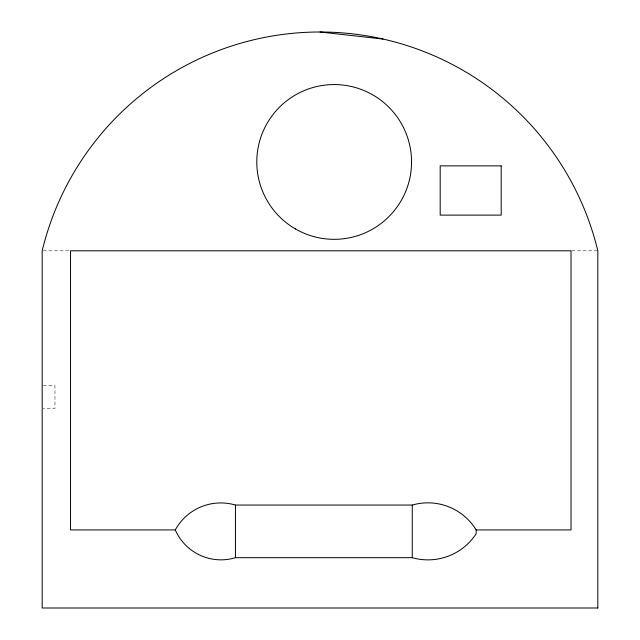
<?xml version="1.0" encoding="UTF-8"?>
<svg xmlns="http://www.w3.org/2000/svg" width="640" height="640" viewBox="0 0 640 640"><rect width="100%" height="100%" fill="white"/><g stroke="black" fill="none" stroke-linecap="round" stroke-linejoin="round"><path stroke-width="0.48" stroke-dasharray="3.2 2.4" d="M43.176 250.8L69.16 250.8M571.84 250.8L597.824 250.8M43.16 385.704L54.96 385.704L54.96 408.456L43.16 408.456"/><path stroke-width="0.96" d="M235.44 505.056L412.264 505.056A56.472 56.472 0 0 1 476.144 529.936L571.024 529.936L571.024 250.8L70.512 250.8L70.512 529.936L175.28 529.936A51.832 51.832 0 0 1 235.44 505.056L235.44 557.688L412.264 557.688A57.504 57.504 0 0 0 476.144 533.752L476.144 529.936M320 32L383.024 39.04M412.264 505.056L412.264 557.688M235.44 557.688A49.848 49.848 0 0 1 175.28 529.936M501.192 165.864L440.192 165.864L440.192 215.112L501.192 215.112L501.192 165.864M597.824 608L42.176 608L42.176 250.8A285.784 285.784 0 0 1 597.824 250.8L597.824 608M295.48 228.96A77.384 77.384 0 0 0 411.552 161.944A77.384 77.384 0 0 0 295.48 94.928A77.384 77.384 0 0 0 295.48 228.96"/></g></svg>
